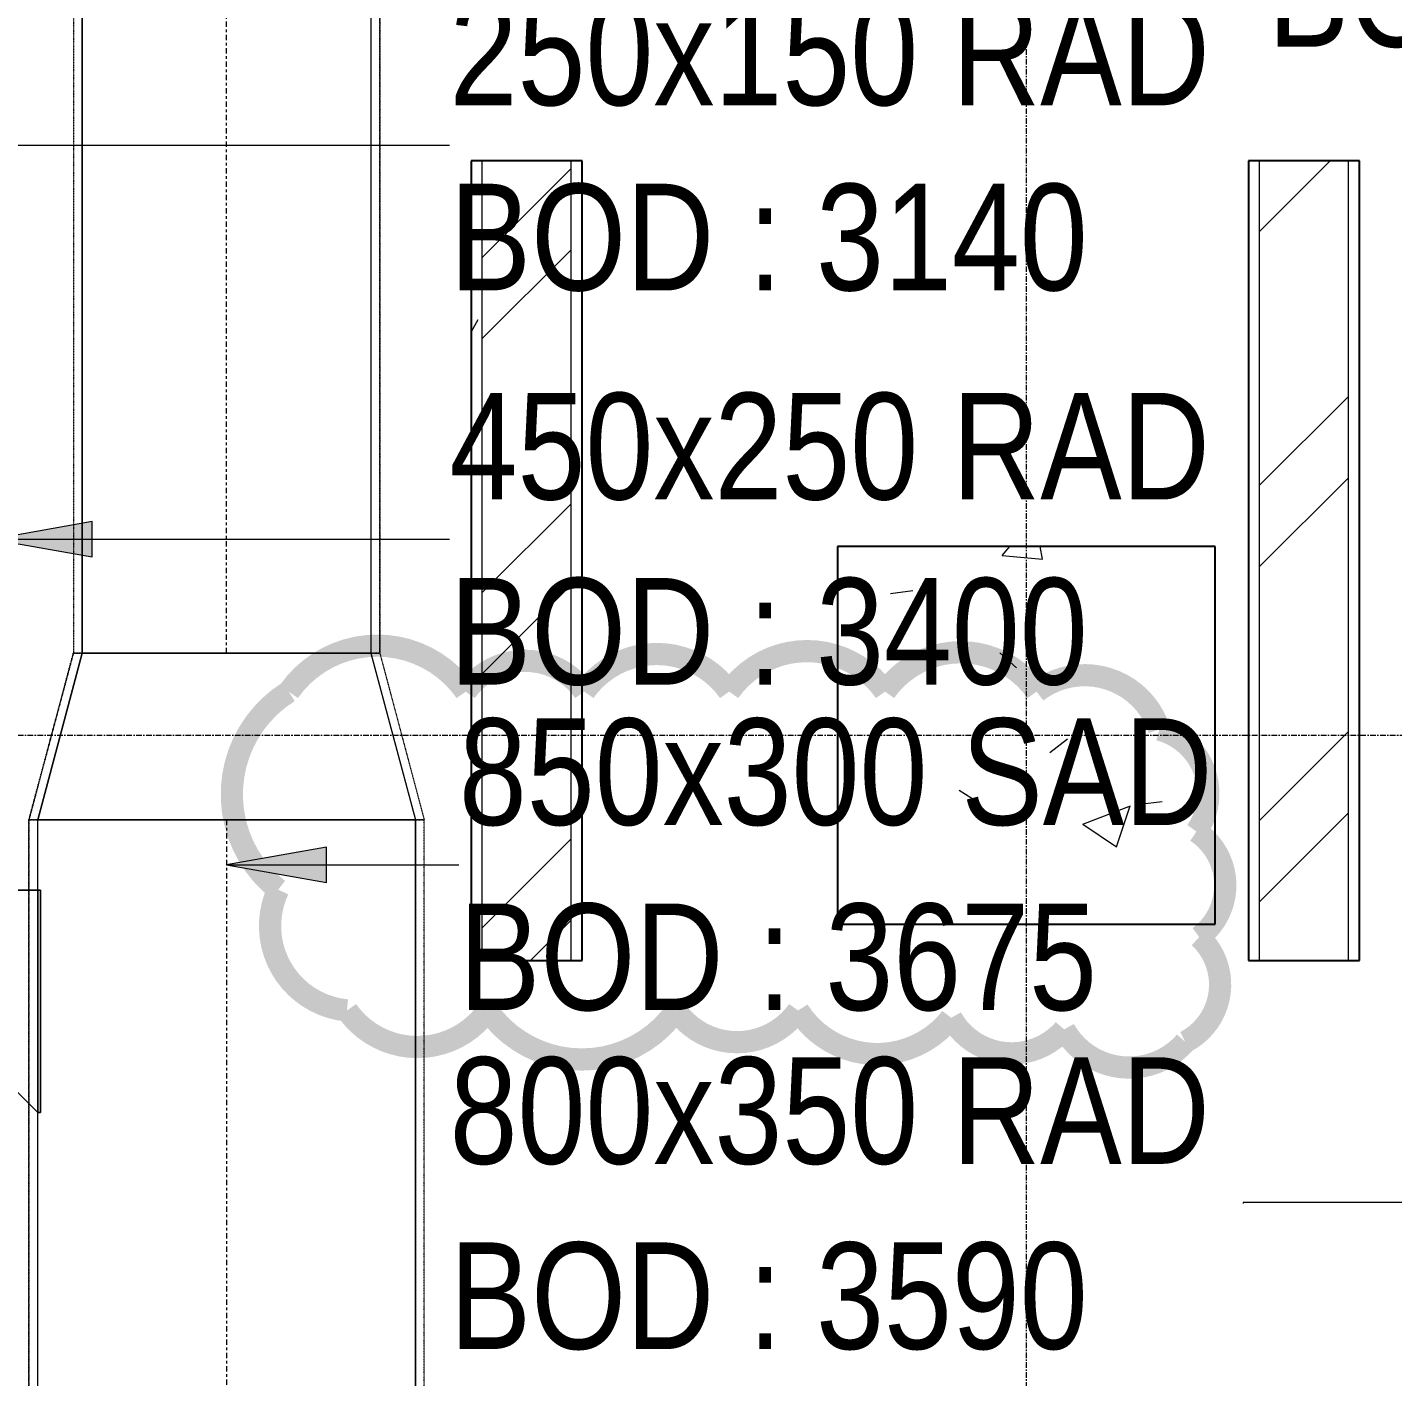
# Model space of a CAD drawing. Header units: inches. Extents: x -83664 to 20107, y -47222 to 19398.
# Drawn here: x -11222 to -8148, y -11208 to -8171 of the extents above; entities that cross this region are included whole.
import ezdxf

# ---------------------------------------------------------------- set-up
doc = ezdxf.new("R2010")
doc.units = ezdxf.units.IN
doc.header["$MEASUREMENT"] = 0
for name, pattern in [('Center', [29.999999, 12, -6, 6, -6]), ('Grid Line', [22.225, 12.7, -3.175, 3.175, -3.175]), ('Hidden 0_50', [1.0584, 0.5292, -0.5292])]:
    doc.linetypes.add(name, pattern=pattern)
for name, color, linetype, lineweight in [('A-COLS', 7, 'Continuous', 9), ('A-WALL', 7, 'Continuous', 9), ('A-WALL-PATT', 7, 'Continuous', 25), ('M-HVAC-DUCT-CNTR', 7, 'Center', 9), ('M-HVAC-DUCT-IDEN', 7, 'Continuous', 18), ('S-GRID', 7, 'Continuous', 9)]:
    doc.layers.add(name, color=color, linetype=linetype, lineweight=lineweight)
doc.layers.add('M-HVAC-DUCT', color=7, linetype='Continuous', lineweight=9, true_color=0xffe97f)
doc.styles.add('Arial Narrow_21', font='ARIALN.TTF', dxfattribs={"height": 240})
pattern_1 = [(0, (0, 0), (1219.2, 304.8), [50.292, -864.108, 50.292, -864.108, -4876.8]), (0, (0, 0), (1219.2, 304.8), [-1828.8, 50.292, -1778.508, 50.292, -864.108, -2133.6]), (0, (0, 0), (1219.2, 304.8), [-4572, 50.292, -559.308, 50.292, -1473.708]), (120, (457.2, 152.4), (-873.56454, 903.4582), [50.292, -864.108, 50.292, -864.108, -4876.8]), (120, (457.2, 152.4), (-873.56454, 903.4582), [-1828.8, 50.292, -1778.508, 50.292, -864.108, -2133.6]), (120, (457.2, 152.4), (-873.56454, 903.4582), [-4572, 50.292, -559.308, 50.292, -1473.708]), (240, (609.6, 762), (-345.63546, -1208.2582), [50.292, -864.108, 50.292, -864.108, -4876.8]), (240, (609.6, 762), (-345.63546, -1208.2582), [-1828.8, 50.292, -1778.508, 50.292, -864.108, -2133.6]), (240, (609.6, 762), (-345.63546, -1208.2582), [-4572, 50.292, -559.308, 50.292, -1473.708])]
pattern_2 = [(45, (0, 0), (-377.1708, 377.1708), []), (45, (0, 571.5), (-377.1708, 377.1708), [])]

# ---------------------------------------------------------------- blocks, each defined once
blk = doc.blocks.new('M_Rec Tap - Beveled - Standard-7691623-FIRST FLOOR AC CONDITIONING LAYOUT - PART A')
at = {"layer": 'M-HVAC-DUCT', "color": 30, "true_color": 0xff7f00}
for p, q in [((100, 200), (-6.096, 200)), ((-6.096, 200), (100, 200)), ((-6.096, 200), (-6.096, -300)), ((-6.096, -300), (-6.096, 200)), ((100, 200), (100, -200)), ((100, -200), (100, 200)), ((0, -300), (100, -200)), ((0, -300), (100, -200)), ((-6.096, -300), (0, -300)), ((0, -300), (-6.096, -300))]:
    blk.add_line(p, q, dxfattribs=at)
blk = doc.blocks.new('M_Rec Transition - Length - Standard-9024979-FIRST FLOOR AC CONDITIONING LAYOUT - PART A')
at = {"layer": 'M-HVAC-DUCT', "color": 30, "true_color": 0xff7f00}
for p, q in [((0, 325), (375, 425)), ((0, 325), (375, 425)), ((375, -425), (375, 425)), ((375, 425), (375, -425)), ((0, 325), (0, -325)), ((0, -325), (0, 325)), ((0, -325), (375, -425)), ((375, -425), (0, -325))]:
    blk.add_line(p, q, dxfattribs=at)
blk = doc.blocks.new('TEMW-SMBZ-HO-BM-HVAC-00002_rvt-1-FIRST FLOOR AC CONDITIONING LAYOUT - PART A')
at = {"layer": 'M-HVAC-DUCT', "color": 30, "linetype": 'Hidden 0_50', "true_color": 0xff7f00}
for p, q in [((140338.7, 93385), (140338.7, 88792.5)), ((140338.7, 93385), (140338.7, 88792.5)), ((141028.7, 88792.5), (141028.7, 93385)), ((141028.7, 93385), (141028.7, 88792.5)), ((140338.7, 88792.5), (140238.7, 88417.5)), ((140238.7, 88417.5), (140338.7, 88792.5)), ((141028.7, 88792.5), (140338.7, 88792.5)), ((140338.7, 88792.5), (141028.7, 88792.5)), ((141028.7, 88792.5), (140338.7, 88792.5)), ((140338.7, 88792.5), (141028.7, 88792.5)), ((141028.7, 88792.5), (141128.7, 88417.5)), ((141028.7, 88792.5), (141128.7, 88417.5)), ((140238.7, 88417.5), (141128.7, 88417.5)), ((141128.7, 88417.5), (140238.7, 88417.5)), ((140238.7, 88417.5), (140238.7, 84309.8)), ((140238.7, 84309.8), (140238.7, 88417.5)), ((140238.7, 88417.5), (141128.7, 88417.5)), ((141128.7, 88417.5), (140238.7, 88417.5)), ((141128.7, 84309.8), (141128.7, 88417.5)), ((141128.7, 84309.8), (141128.7, 88417.5))]:
    blk.add_line(p, q, dxfattribs=at)
at = {"layer": 'M-HVAC-DUCT', "color": 30, "true_color": 0xff7f00}
for p, q in [((140358.7, 88792.5), (140358.7, 93385)), ((140358.7, 93385), (140358.7, 88792.5)), ((141008.7, 93385), (141008.7, 88792.5)), ((141008.7, 93385), (141008.7, 88792.5)), ((140358.7, 88792.5), (141008.7, 88792.5)), ((141008.7, 88792.5), (140358.7, 88792.5)), ((141108.7, 88417.5), (140258.7, 88417.5)), ((140258.7, 88417.5), (141108.7, 88417.5)), ((140258.7, 84309.8), (140258.7, 88417.5)), ((140258.7, 84309.8), (140258.7, 88417.5)), ((141108.7, 88417.5), (141108.7, 84309.8)), ((141108.7, 84309.8), (141108.7, 88417.5)), ((140258.7, 88259), (140258.7, 87759)), ((140258.7, 88259), (140264.8, 88259)), ((140264.8, 88259), (140258.7, 88259)), ((140258.7, 87759), (140258.7, 88259)), ((140264.8, 88259), (140264.8, 87759)), ((140264.8, 87759), (140264.8, 88259)), ((140264.8, 87759), (140258.7, 87759)), ((140258.7, 87759), (140264.8, 87759))]:
    blk.add_line(p, q, dxfattribs=at)
at = {"layer": 'M-HVAC-DUCT-CNTR', "color": 30, "true_color": 0xff7f00}
for p, q in [((140683.7, 88792.5), (140683.7, 93385)), ((140683.7, 88417.5), (140683.7, 84309.8))]:
    blk.add_line(p, q, dxfattribs=at)
at = {"layer": 'M-HVAC-DUCT', "color": 6, "linetype": 'Hidden 0_50', "lineweight": 9, "true_color": 0xff00ff, "rotation": 270}
blk.add_blockref('M_Rec Transition - Length - Standard-9024979-FIRST FLOOR AC CONDITIONING LAYOUT - PART A', (140683.7, 88792.5), dxfattribs=at)
at = {"layer": 'M-HVAC-DUCT', "color": 6, "linetype": 'Hidden 0_50', "lineweight": 9, "true_color": 0xff00ff, "extrusion": (0, 0, -1)}
blk.add_blockref('M_Rec Tap - Beveled - Standard-7691623-FIRST FLOOR AC CONDITIONING LAYOUT - PART A', (-140258.7, 88059), dxfattribs=at)
blk = doc.blocks.new('TEMW-SMBZ-HO-BM-HVAC-00002_rvt-2-FIRST FLOOR AC CONDITIONING LAYOUT - PART A')
at = {"layer": 'M-HVAC-DUCT', "color": 30, "linetype": 'Hidden 0_50', "true_color": 0xff7f00}
for p, q in [((140338.7, 93385), (140338.7, 88792.5)), ((140338.7, 93385), (140338.7, 88792.5)), ((141028.7, 88792.5), (141028.7, 93385)), ((141028.7, 93385), (141028.7, 88792.5)), ((140338.7, 88792.5), (140238.7, 88417.5)), ((140238.7, 88417.5), (140338.7, 88792.5)), ((141028.7, 88792.5), (140338.7, 88792.5)), ((140338.7, 88792.5), (141028.7, 88792.5)), ((141028.7, 88792.5), (140338.7, 88792.5)), ((140338.7, 88792.5), (141028.7, 88792.5)), ((141028.7, 88792.5), (141128.7, 88417.5)), ((141028.7, 88792.5), (141128.7, 88417.5)), ((140238.7, 88417.5), (141128.7, 88417.5)), ((141128.7, 88417.5), (140238.7, 88417.5)), ((140238.7, 88417.5), (140238.7, 84309.8)), ((140238.7, 84309.8), (140238.7, 88417.5)), ((140238.7, 88417.5), (141128.7, 88417.5)), ((141128.7, 88417.5), (140238.7, 88417.5)), ((141128.7, 84309.8), (141128.7, 88417.5)), ((141128.7, 84309.8), (141128.7, 88417.5))]:
    blk.add_line(p, q, dxfattribs=at)
at = {"layer": 'M-HVAC-DUCT', "color": 30, "true_color": 0xff7f00}
for p, q in [((140358.7, 88792.5), (140358.7, 93385)), ((140358.7, 93385), (140358.7, 88792.5)), ((141008.7, 93385), (141008.7, 88792.5)), ((141008.7, 93385), (141008.7, 88792.5)), ((140358.7, 88792.5), (141008.7, 88792.5)), ((141008.7, 88792.5), (140358.7, 88792.5)), ((141108.7, 88417.5), (140258.7, 88417.5)), ((140258.7, 88417.5), (141108.7, 88417.5)), ((140258.7, 84309.8), (140258.7, 88417.5)), ((140258.7, 84309.8), (140258.7, 88417.5)), ((141108.7, 88417.5), (141108.7, 84309.8)), ((141108.7, 84309.8), (141108.7, 88417.5)), ((140258.7, 88259), (140258.7, 87759)), ((140258.7, 88259), (140264.8, 88259)), ((140264.8, 88259), (140258.7, 88259)), ((140258.7, 87759), (140258.7, 88259)), ((140264.8, 88259), (140264.8, 87759)), ((140264.8, 87759), (140264.8, 88259)), ((140264.8, 87759), (140258.7, 87759)), ((140258.7, 87759), (140264.8, 87759))]:
    blk.add_line(p, q, dxfattribs=at)
at = {"layer": 'M-HVAC-DUCT-CNTR', "color": 30, "true_color": 0xff7f00}
for p, q in [((140683.7, 88792.5), (140683.7, 93385)), ((140683.7, 88417.5), (140683.7, 84309.8))]:
    blk.add_line(p, q, dxfattribs=at)
at = {"layer": 'M-HVAC-DUCT', "color": 6, "linetype": 'Hidden 0_50', "lineweight": 9, "true_color": 0xff00ff, "rotation": 270}
blk.add_blockref('M_Rec Transition - Length - Standard-9024979-FIRST FLOOR AC CONDITIONING LAYOUT - PART A', (140683.7, 88792.5), dxfattribs=at)
at = {"layer": 'M-HVAC-DUCT', "color": 6, "linetype": 'Hidden 0_50', "lineweight": 9, "true_color": 0xff00ff, "extrusion": (0, 0, -1)}
blk.add_blockref('M_Rec Tap - Beveled - Standard-7691623-FIRST FLOOR AC CONDITIONING LAYOUT - PART A', (-140258.7, 88059), dxfattribs=at)
blk = doc.blocks.new('SMBZ_Hospital Arch Model_2026_01_29_rvt-1-FIRST FLOOR AC CONDITIONING LAYOUT - PART A')
at = {"layer": 'A-COLS', "true_color": 0xbbbbbb}
h = blk.add_hatch(dxfattribs=at)
h.set_pattern_fill('FP_14', color=9, style=0, pattern_type=2)
h.set_pattern_definition([(50, (0, 0), (1093.1044, -95.634), [114.3, -1257.3]), (355, (0, 0), (-211.4575, 1146.341), [91.44, -1005.84]), (100.451, (91.1, -8), (881.656, 1050.7), [97.14, -1068.54]), (46.184, (0, 304.8), (1626.475, -252.257), [171.45, -1885.95]), (96.636, (135.5, 283.8), (1424.416, 1484.565), [145.71, -1602.811]), (351.184, (0, 304.8), (1424.43, 1484.551), [137.16, -1508.76]), (21, (152.4, 228.6), (909.6863, -613.591), [114.3, -1257.3]), (326, (152.4, 228.6), (370.812, 1105.129), [91.44, -1005.84]), (71.451, (228.2, 177.5), (1280.503, 491.528), [97.14, -1068.54]), (37.5, (0, 0), (18.5313, 507.3303), [50.292, -943.356, 50.292, -970.788, -1009.65]), (37.5, (0, 0), (18.5313, 507.3303), [-2014.728, 50.292, -959.358]), (7.5, (0, 0), (400.9178, 601.0836), [50.292, -531.876, 50.292, -920.496, -384.81]), (7.5, (0, 0), (400.9178, 601.0836), [-1552.956, 50.292, -334.518]), (327.5, (-339.85, 0), (813.54515, -34.3737), [50.292, -330.708, 50.292, -1138.428, -1577.34]), (327.5, (-339.85, 0), (813.54515, -34.3737), [-1569.72, 50.292, -1527.048]), (317.5, (-492.25, 0), (888.7755, 152.56), [50.292, -445.008, 50.292, -739.14, -1120.14]), (317.5, (-492.25, 0), (888.7755, 152.56), [-1284.732, 50.292, -1069.848])])
h.paths.add_polyline_path([(142059.4, 88182.7), (142909.4, 88182.7), (142909.4, 89032.7), (142059.4, 89032.7)])
at = {"layer": 'A-WALL-PATT', "lineweight": 9, "true_color": 0xbbbbbb}
h = blk.add_hatch(dxfattribs=at)
h.set_pattern_fill('FP_13', color=9, style=0, pattern_type=2)
h.set_pattern_definition(pattern_1)
h.paths.add_polyline_path([(141259.3, 88100.7), (141259.3, 89900.7), (141234.3, 89900.7), (141234.3, 88100.7)])
h = blk.add_hatch(dxfattribs=at)
h.set_pattern_fill('FP_12', color=9, style=0, pattern_type=2)
h.set_pattern_definition(pattern_2)
h.paths.add_polyline_path([(141459.3, 88100.7), (141459.3, 89900.7), (141259.3, 89900.7), (141259.3, 88100.7)])
h = blk.add_hatch(dxfattribs=at)
h.set_pattern_fill('FP_13', color=9, style=0, pattern_type=2)
h.set_pattern_definition(pattern_1)
h.paths.add_polyline_path([(141484.3, 88100.7), (141484.3, 89900.7), (141459.3, 89900.7), (141459.3, 88100.7)])
h = blk.add_hatch(dxfattribs=at)
h.set_pattern_fill('FP_12', color=9, style=0, pattern_type=2)
h.set_pattern_definition(pattern_2)
h.paths.add_polyline_path([(143209.3, 88100.7), (143209.3, 89900.7), (143009.3, 89900.7), (143009.3, 88100.7)])
at = {"layer": 'A-COLS', "color": 9, "lineweight": 25, "true_color": 0xbbbbbb}
for p, q in [((142909.4, 89032.7), (142059.4, 89032.7)), ((142059.4, 89032.7), (142059.4, 88182.7)), ((142909.4, 88182.7), (142909.4, 89032.7)), ((142059.4, 88182.7), (142909.4, 88182.7))]:
    blk.add_line(p, q, dxfattribs=at)
at = {"layer": 'A-COLS', "color": 9, "true_color": 0xbbbbbb}
for p, q in [((142059.4, 88182.7), (142059.4, 89032.7)), ((142059.4, 89032.7), (142909.4, 89032.7)), ((142909.4, 89032.7), (142909.4, 88182.7)), ((142909.4, 88182.7), (142059.4, 88182.7))]:
    blk.add_line(p, q, dxfattribs=at)
at = {"layer": 'A-WALL', "color": 9, "lineweight": 25, "true_color": 0xbbbbbb}
for p, q in [((141234.3, 89900.7), (141234.3, 88100.7)), ((141484.3, 89900.7), (141234.3, 89900.7)), ((141484.3, 88100.7), (141484.3, 89900.7)), ((142984.3, 89900.7), (142984.3, 88100.7)), ((143234.3, 89900.7), (142984.3, 89900.7)), ((143234.3, 88100.7), (143234.3, 89900.7)), ((141234.3, 88100.7), (141484.3, 88100.7)), ((142984.3, 88100.7), (143234.3, 88100.7))]:
    blk.add_line(p, q, dxfattribs=at)
at = {"layer": 'A-WALL', "color": 9, "true_color": 0xbbbbbb}
for p, q in [((141234.3, 89900.7), (141234.3, 88100.7)), ((141234.3, 89900.7), (141484.3, 89900.7)), ((141259.3, 88100.7), (141259.3, 89900.7)), ((141459.3, 88100.7), (141459.3, 89900.7)), ((141484.3, 88100.7), (141484.3, 89900.7)), ((142984.3, 89900.7), (142984.3, 88100.7)), ((142984.3, 89900.7), (143234.3, 89900.7)), ((143009.3, 88100.7), (143009.3, 89900.7)), ((143209.3, 88100.7), (143209.3, 89900.7)), ((143234.3, 88100.7), (143234.3, 89900.7)), ((141484.3, 88100.7), (141234.3, 88100.7)), ((143234.3, 88100.7), (142984.3, 88100.7))]:
    blk.add_line(p, q, dxfattribs=at)

msp = doc.modelspace()

# ---------------------------------------------------------------- hatches: boundary and pattern name
at = {"layer": 'M-HVAC-DUCT-IDEN', "lineweight": 9}
for points in [[(-11300.9, -9323.2), (-11075.9, -9362.9), (-11075.9, -9283.5)], [(-10773, -10055.8), (-10548, -10095.5), (-10548, -10016.2)]]:
    msp.add_hatch(color=256, dxfattribs=at).paths.add_polyline_path(points)

# ---------------------------------------------------------------- linework, layer by layer
at = {"color": 3, "const_width": 50}
msp.add_lwpolyline([(-10632.9, -9666.2, 0.520567), (-10656.8, -10111.8, 0.520567), (-10501.9, -10383.7, 0.520567), (-10185.3, -10383.7, 0.520567), (-9761.1, -10383.7, 0.520567), (-9486.3, -10383.7, 0.520567), (-9141.8, -10400.2, 0.520567), (-8887.3, -10426.4, 0.520567), (-8614.5, -10454.5, 0.520567), (-8583.3, -10218.5, 0.520567), (-8589.7, -9980.9, 0.520567), (-8673.2, -9751.5, 0.520567), (-8949.5, -9666.2, 0.520567), (-9290.7, -9666.2, 0.520567), (-9641.6, -9666.2, 0.520567), (-9967.6, -9666.2, 0.520567), (-10234.7, -9666.2, 0.520567)], format="xyb", close=True, dxfattribs=at)
at = {"layer": 'M-HVAC-DUCT-IDEN', "lineweight": 9}
for p, q in [((-11941.2, -8435.8), (-10270.9, -8435.8)), ((-11075.9, -9283.5), (-11300.9, -9323.2)), ((-11075.9, -9362.9), (-11075.9, -9283.5)), ((-11300.9, -9323.2), (-11075.9, -9362.9)), ((-11300.9, -9323.2), (-10270.9, -9323.2)), ((-10548, -10016.2), (-10773, -10055.8)), ((-10548, -10095.5), (-10548, -10016.2)), ((-10773, -10055.8), (-10548, -10095.5)), ((-10773, -10055.8), (-10250, -10055.8)), ((-8484.4, -10816), (-8484.4, -10818.6)), ((-7116.6, -10816), (-8484.4, -10816))]:
    msp.add_line(p, q, dxfattribs=at)
at = {"layer": 'S-GRID', "color": 254, "linetype": 'Grid Line', "true_color": 0xdcdcdc}
for p, q in [((-8972.3, -44103.7), (-8972.3, 15149.1)), ((20106.7, -9764.5), (-81517, -9764.5))]:
    msp.add_line(p, q, dxfattribs=at)

# ---------------------------------------------------------------- block references
at = {"lineweight": 5}
for name in ['SMBZ_Hospital Arch Model_2026_01_29_rvt-1-FIRST FLOOR AC CONDITIONING LAYOUT - PART A', 'TEMW-SMBZ-HO-BM-HVAC-00002_rvt-1-FIRST FLOOR AC CONDITIONING LAYOUT - PART A', 'TEMW-SMBZ-HO-BM-HVAC-00002_rvt-2-FIRST FLOOR AC CONDITIONING LAYOUT - PART A']:
    msp.add_blockref(name, (-151456.7, -98372.2), dxfattribs=at)

# ---------------------------------------------------------------- texts
at = {"layer": 'M-HVAC-DUCT-IDEN', "lineweight": 9, "char_height": 240, "attachment_point": 1, "style": 'Arial Narrow_21'}
for s, insert, width in [('BOD : 3640', (-8429.1, -7974.6), 1803.797), ('250x150 RAD', (-10270.9, -8106.2), 2152.531), ('BOD : 3140', (-10270.9, -8522.9), 1803.797), ('450x250 RAD', (-10270.9, -8993.6), 2152.531), ('BOD : 3400', (-10270.9, -9410.3), 1803.797), ('850x300 SAD', (-10250, -9726.3), 2128.48), ('BOD : 3675', (-10250, -10143), 1803.797), ('800x350 RAD', (-10270.9, -10489), 2152.531), ('BOD : 3590', (-10270.9, -10905.8), 1803.797)]:
    msp.add_mtext(s, dxfattribs=dict(at, insert=insert, width=width))

doc.saveas('drawing.dxf')
